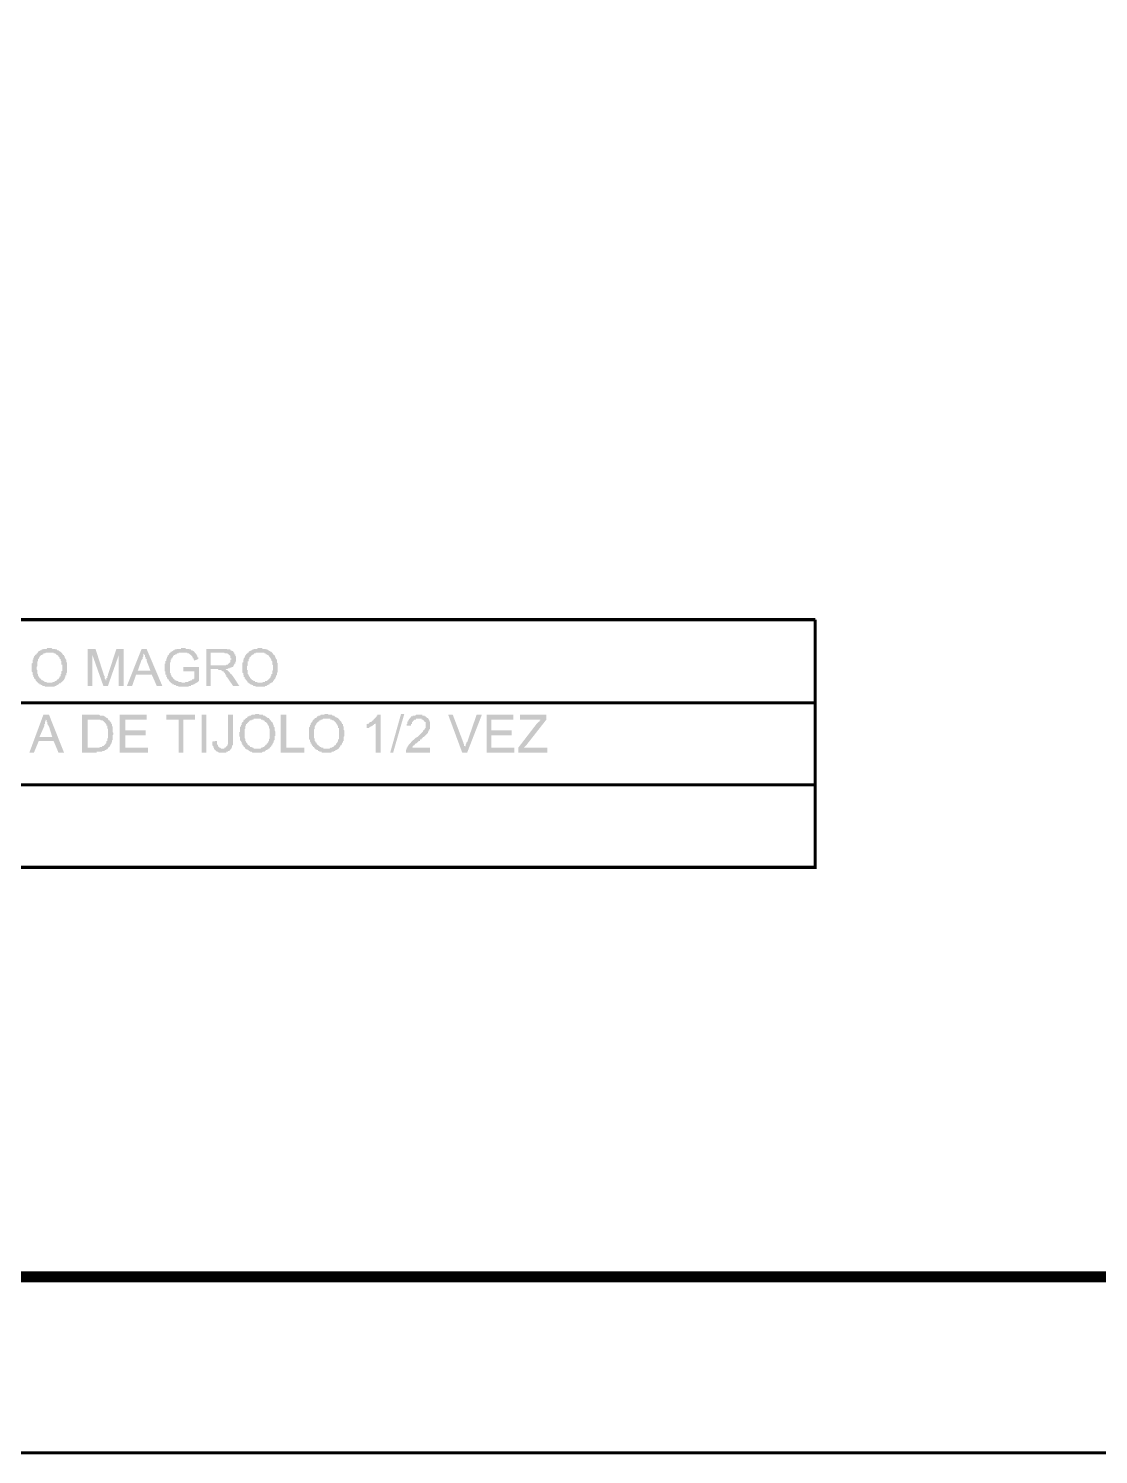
# Model space of a CAD drawing. Header units: millimetres. Extents: x 3240 to 3412, y 1366 to 1426.
# Drawn here: x 3342.59 to 3348.35, y 1366.24 to 1373.92 of the extents above; entities that cross this region are included whole.
import ezdxf

# ---------------------------------------------------------------- set-up
doc = ezdxf.new("R2010")
doc.units = ezdxf.units.MM
doc.layers.add('H', color=7, linetype='Continuous')
doc.layers.add('P', color=7, linetype='Continuous')

msp = doc.modelspace()

# ---------------------------------------------------------------- hatches: boundary and pattern name
at = {"layer": 'H', "linetype": 'Continuous'}
for points in [[(3342.6769, 1370.3805), (3342.6734, 1370.384), (3342.6646, 1370.384), (3342.6593, 1370.3893), (3342.6558, 1370.3893), (3342.6505, 1370.3928), (3342.6469, 1370.3928), (3342.6469, 1370.3981), (3342.6381, 1370.3981), (3342.6381, 1370.4017), (3342.6258, 1370.414), (3342.6258, 1370.4193), (3342.6223, 1370.4193), (3342.6223, 1370.4228), (3342.617, 1370.4228), (3342.617, 1370.4317), (3342.6134, 1370.4317), (3342.6134, 1370.4405), (3342.6099, 1370.444), (3342.6099, 1370.4563), (3342.6046, 1370.4616), (3342.6046, 1370.504), (3342.6099, 1370.5075), (3342.6099, 1370.5251), (3342.6134, 1370.5251), (3342.6134, 1370.5322), (3342.617, 1370.5375), (3342.617, 1370.541), (3342.6223, 1370.5463), (3342.6223, 1370.5498), (3342.6258, 1370.5498), (3342.6258, 1370.5534), (3342.6311, 1370.5534), (3342.6311, 1370.5587), (3342.6346, 1370.5587), (3342.6346, 1370.5622), (3342.6381, 1370.5622), (3342.6381, 1370.5675), (3342.6434, 1370.5675), (3342.6434, 1370.571), (3342.6469, 1370.571), (3342.6505, 1370.5745), (3342.6558, 1370.5745), (3342.6593, 1370.5798), (3342.6681, 1370.5798), (3342.6681, 1370.5833), (3342.6858, 1370.5833), (3342.6893, 1370.5886), (3342.7104, 1370.5886), (3342.7157, 1370.5833), (3342.7316, 1370.5833), (3342.7316, 1370.5798), (3342.7228, 1370.5622), (3342.6805, 1370.5622), (3342.6769, 1370.5587), (3342.6681, 1370.5587), (3342.6681, 1370.5534), (3342.6646, 1370.5534), (3342.6593, 1370.5498), (3342.6558, 1370.5498), (3342.6558, 1370.5463), (3342.6505, 1370.5463), (3342.6505, 1370.541), (3342.6469, 1370.541), (3342.6469, 1370.5375), (3342.6434, 1370.5322), (3342.6434, 1370.5287), (3342.6381, 1370.5287), (3342.6381, 1370.5163), (3342.6346, 1370.5163), (3342.6346, 1370.4899), (3342.6311, 1370.4863), (3342.6311, 1370.474), (3342.6346, 1370.4687), (3342.6346, 1370.4528), (3342.6381, 1370.4475), (3342.6381, 1370.4405), (3342.6434, 1370.4352), (3342.6434, 1370.4317), (3342.6469, 1370.4317), (3342.6469, 1370.4264), (3342.6505, 1370.4228), (3342.6558, 1370.4228), (3342.6558, 1370.4193), (3342.6593, 1370.414), (3342.6646, 1370.414), (3342.6681, 1370.4105), (3342.6734, 1370.4105), (3342.6734, 1370.4052), (3342.6858, 1370.4052), (3342.6858, 1370.4017), (3342.7157, 1370.4017), (3342.7193, 1370.4052), (3342.7281, 1370.4052), (3342.7281, 1370.4105), (3342.7369, 1370.4105), (3342.744, 1370.4193), (3342.7493, 1370.4193), (3342.7493, 1370.4228), (3342.7528, 1370.4228), (3342.7528, 1370.4264), (3342.7563, 1370.4317), (3342.7563, 1370.4352), (3342.7616, 1370.4352), (3342.7616, 1370.4475), (3342.7651, 1370.4475), (3342.7651, 1370.4616), (3342.7704, 1370.4652), (3342.7704, 1370.4987), (3342.7651, 1370.4987), (3342.7651, 1370.5163), (3342.7616, 1370.5198), (3342.7616, 1370.5287), (3342.7563, 1370.5287), (3342.7563, 1370.5375), (3342.7528, 1370.5375), (3342.7528, 1370.541), (3342.7493, 1370.541), (3342.7493, 1370.5463), (3342.744, 1370.5463), (3342.744, 1370.5498), (3342.7404, 1370.5498), (3342.7316, 1370.5587), (3342.7228, 1370.5587), (3342.7228, 1370.5622), (3342.7316, 1370.5798), (3342.7404, 1370.5798), (3342.744, 1370.5745), (3342.7493, 1370.5745), (3342.7528, 1370.571), (3342.7563, 1370.571), (3342.7563, 1370.5675), (3342.7616, 1370.5675), (3342.7704, 1370.5587), (3342.7704, 1370.5534), (3342.7739, 1370.5534), (3342.7739, 1370.5498), (3342.7792, 1370.5498), (3342.7792, 1370.5463), (3342.7828, 1370.541), (3342.7828, 1370.5375), (3342.7863, 1370.5322), (3342.7863, 1370.5287), (3342.7916, 1370.5251), (3342.7916, 1370.511), (3342.7951, 1370.511), (3342.7951, 1370.4563), (3342.7916, 1370.4528), (3342.7916, 1370.4405), (3342.7863, 1370.4405), (3342.7863, 1370.4317), (3342.7828, 1370.4264), (3342.7828, 1370.4228), (3342.7792, 1370.4193), (3342.7792, 1370.414), (3342.7739, 1370.414), (3342.7739, 1370.4105), (3342.7704, 1370.4105), (3342.7704, 1370.4052), (3342.7651, 1370.4052), (3342.7651, 1370.4017), (3342.7616, 1370.4017), (3342.7616, 1370.3981), (3342.7528, 1370.3981), (3342.7528, 1370.3928), (3342.7493, 1370.3928), (3342.744, 1370.3893), (3342.7404, 1370.3893), (3342.7369, 1370.384), (3342.7281, 1370.384), (3342.7281, 1370.3805), (3342.6769, 1370.3805)], [(3342.9062, 1370.384), (3342.9062, 1370.5833), (3342.9486, 1370.5833), (3342.9944, 1370.4405), (3342.998, 1370.4352), (3342.998, 1370.4228), (3343.0033, 1370.4193), (3343.0033, 1370.414), (3343.0068, 1370.414), (3343.0068, 1370.4264), (3343.0121, 1370.4264), (3343.0121, 1370.4352), (3343.0156, 1370.4405), (3343.0156, 1370.444), (3343.0615, 1370.5833), (3343.1003, 1370.5833), (3343.1003, 1370.384), (3343.0738, 1370.384), (3343.0738, 1370.5498), (3343.0156, 1370.384), (3342.9909, 1370.384), (3342.9309, 1370.5534), (3342.9309, 1370.384), (3342.9062, 1370.384)], [(3343.1179, 1370.384), (3343.1973, 1370.5833), (3343.2237, 1370.5833), (3343.3084, 1370.384), (3343.2784, 1370.384), (3343.252, 1370.444), (3343.2449, 1370.4652), (3343.2237, 1370.5198), (3343.2237, 1370.5287), (3343.2184, 1370.5287), (3343.2184, 1370.5375), (3343.2149, 1370.541), (3343.2149, 1370.5498), (3343.2096, 1370.5534), (3343.2096, 1370.5587), (3343.2061, 1370.5534), (3343.2061, 1370.541), (3343.2026, 1370.5375), (3343.2026, 1370.5287), (3343.1973, 1370.5251), (3343.1761, 1370.4652), (3343.2449, 1370.4652), (3343.252, 1370.444), (3343.1673, 1370.444), (3343.1461, 1370.384), (3343.1179, 1370.384)], [(3343.3966, 1370.3805), (3343.3913, 1370.384), (3343.3843, 1370.384), (3343.379, 1370.3893), (3343.3719, 1370.3893), (3343.3719, 1370.3928), (3343.3631, 1370.3928), (3343.3631, 1370.3981), (3343.3578, 1370.3981), (3343.3454, 1370.4105), (3343.3454, 1370.414), (3343.3419, 1370.414), (3343.3419, 1370.4193), (3343.3366, 1370.4193), (3343.3366, 1370.4228), (3343.3331, 1370.4264), (3343.3331, 1370.4317), (3343.3296, 1370.4317), (3343.3296, 1370.444), (3343.3243, 1370.444), (3343.3243, 1370.4616), (3343.3208, 1370.4616), (3343.3208, 1370.504), (3343.3243, 1370.504), (3343.3243, 1370.5163), (3343.3296, 1370.5198), (3343.3296, 1370.5287), (3343.3331, 1370.5322), (3343.3331, 1370.5375), (3343.3366, 1370.541), (3343.3366, 1370.5463), (3343.3454, 1370.5534), (3343.3454, 1370.5587), (3343.3507, 1370.5587), (3343.3507, 1370.5622), (3343.3543, 1370.5622), (3343.3543, 1370.5675), (3343.3578, 1370.5675), (3343.3631, 1370.571), (3343.3666, 1370.571), (3343.3666, 1370.5745), (3343.3719, 1370.5745), (3343.3754, 1370.5798), (3343.3843, 1370.5798), (3343.3878, 1370.5833), (3343.4089, 1370.5833), (3343.4089, 1370.5886), (3343.4301, 1370.5886), (3343.4354, 1370.5833), (3343.4513, 1370.5833), (3343.4566, 1370.5798), (3343.4636, 1370.5798), (3343.4636, 1370.5745), (3343.4724, 1370.5745), (3343.4724, 1370.571), (3343.4777, 1370.571), (3343.4848, 1370.5622), (3343.4848, 1370.5587), (3343.4901, 1370.5587), (3343.4901, 1370.5534), (3343.4936, 1370.5534), (3343.4936, 1370.5498), (3343.4971, 1370.5463), (3343.4971, 1370.5375), (3343.5024, 1370.5375), (3343.5024, 1370.5287), (3343.4813, 1370.5198), (3343.4777, 1370.5251), (3343.4777, 1370.5322), (3343.4724, 1370.5322), (3343.4724, 1370.541), (3343.4689, 1370.541), (3343.4689, 1370.5463), (3343.4636, 1370.5463), (3343.4636, 1370.5498), (3343.4601, 1370.5498), (3343.4601, 1370.5534), (3343.4566, 1370.5534), (3343.4513, 1370.5587), (3343.4425, 1370.5587), (3343.4425, 1370.5622), (3343.3966, 1370.5622), (3343.3966, 1370.5587), (3343.3878, 1370.5587), (3343.3843, 1370.5534), (3343.379, 1370.5534), (3343.3754, 1370.5498), (3343.3719, 1370.5498), (3343.3719, 1370.5463), (3343.3666, 1370.5463), (3343.3666, 1370.541), (3343.3631, 1370.5375), (3343.3631, 1370.5322), (3343.3578, 1370.5322), (3343.3578, 1370.5251), (3343.3543, 1370.5251), (3343.3543, 1370.511), (3343.3507, 1370.511), (3343.3507, 1370.4528), (3343.3543, 1370.4528), (3343.3543, 1370.444), (3343.3578, 1370.4405), (3343.3578, 1370.4352), (3343.3666, 1370.4264), (3343.3666, 1370.4228), (3343.3719, 1370.4228), (3343.3719, 1370.4193), (3343.3754, 1370.4193), (3343.3754, 1370.414), (3343.3843, 1370.414), (3343.3843, 1370.4105), (3343.3913, 1370.4105), (3343.3966, 1370.4052), (3343.4089, 1370.4052), (3343.4142, 1370.4017), (3343.4301, 1370.4017), (3343.4354, 1370.4052), (3343.4478, 1370.4052), (3343.4513, 1370.4105), (3343.4601, 1370.4105), (3343.4601, 1370.414), (3343.4689, 1370.414), (3343.4689, 1370.4193), (3343.4777, 1370.4193), (3343.4777, 1370.4228), (3343.4813, 1370.4228), (3343.4813, 1370.4616), (3343.4213, 1370.4616), (3343.4213, 1370.4863), (3343.506, 1370.4863), (3343.506, 1370.4105), (3343.5024, 1370.4105), (3343.5024, 1370.4052), (3343.4971, 1370.4052), (3343.4971, 1370.4017), (3343.4936, 1370.4017), (3343.4901, 1370.3981), (3343.4848, 1370.3981), (3343.4813, 1370.3928), (3343.4777, 1370.3928), (3343.4724, 1370.3893), (3343.4636, 1370.3893), (3343.4636, 1370.384), (3343.4513, 1370.384), (3343.4513, 1370.3805), (3343.3966, 1370.3805)], [(3343.5448, 1370.384), (3343.5448, 1370.5833), (3343.6541, 1370.5833), (3343.6594, 1370.5798), (3343.6753, 1370.5798), (3343.6753, 1370.5745), (3343.6806, 1370.5745), (3343.6841, 1370.571), (3343.6894, 1370.571), (3343.6894, 1370.5675), (3343.6929, 1370.5675), (3343.6929, 1370.5622), (3343.6965, 1370.5622), (3343.6965, 1370.5534), (3343.7018, 1370.5534), (3343.7018, 1370.5463), (3343.7053, 1370.541), (3343.7053, 1370.5163), (3343.7018, 1370.511), (3343.7018, 1370.504), (3343.6965, 1370.504), (3343.6965, 1370.4987), (3343.6929, 1370.4952), (3343.6929, 1370.4899), (3343.6894, 1370.4899), (3343.6894, 1370.4863), (3343.6841, 1370.4863), (3343.6806, 1370.4828), (3343.6718, 1370.4828), (3343.6629, 1370.4987), (3343.6629, 1370.504), (3343.6682, 1370.504), (3343.6682, 1370.5075), (3343.6718, 1370.5075), (3343.6718, 1370.511), (3343.6753, 1370.511), (3343.6753, 1370.5251), (3343.6806, 1370.5251), (3343.6806, 1370.5322), (3343.6753, 1370.5322), (3343.6753, 1370.5463), (3343.6718, 1370.5463), (3343.6718, 1370.5498), (3343.6682, 1370.5498), (3343.6682, 1370.5534), (3343.6629, 1370.5534), (3343.6594, 1370.5587), (3343.6471, 1370.5587), (3343.6418, 1370.5622), (3343.5695, 1370.5622), (3343.5695, 1370.4952), (3343.6506, 1370.4952), (3343.6541, 1370.4987), (3343.6629, 1370.4987), (3343.6718, 1370.4828), (3343.6718, 1370.4775), (3343.6629, 1370.4775), (3343.6594, 1370.474), (3343.6506, 1370.474), (3343.6541, 1370.4687), (3343.6594, 1370.4687), (3343.6753, 1370.4528), (3343.6753, 1370.4475), (3343.6806, 1370.4475), (3343.6806, 1370.444), (3343.6841, 1370.444), (3343.6841, 1370.4405), (3343.6894, 1370.4352), (3343.7229, 1370.384), (3343.6894, 1370.384), (3343.6629, 1370.4228), (3343.6594, 1370.4264), (3343.6594, 1370.4317), (3343.6541, 1370.4317), (3343.6541, 1370.4405), (3343.6506, 1370.4405), (3343.6506, 1370.444), (3343.6471, 1370.4475), (3343.6471, 1370.4528), (3343.6418, 1370.4528), (3343.6418, 1370.4563), (3343.6383, 1370.4563), (3343.6383, 1370.4616), (3343.633, 1370.4616), (3343.6294, 1370.4652), (3343.6259, 1370.4652), (3343.6259, 1370.4687), (3343.6118, 1370.4687), (3343.6083, 1370.474), (3343.5695, 1370.474), (3343.5695, 1370.384), (3343.5448, 1370.384)], [(3343.8111, 1370.3805), (3343.8076, 1370.384), (3343.7988, 1370.384), (3343.7952, 1370.3893), (3343.7899, 1370.3893), (3343.7864, 1370.3928), (3343.7811, 1370.3928), (3343.7776, 1370.3981), (3343.7741, 1370.3981), (3343.7741, 1370.4017), (3343.7688, 1370.4017), (3343.7688, 1370.4052), (3343.7564, 1370.4193), (3343.7564, 1370.4228), (3343.7529, 1370.4228), (3343.7529, 1370.4317), (3343.7476, 1370.4317), (3343.7476, 1370.4405), (3343.7441, 1370.444), (3343.7441, 1370.4528), (3343.7388, 1370.4563), (3343.7388, 1370.5075), (3343.7441, 1370.511), (3343.7441, 1370.5251), (3343.7476, 1370.5251), (3343.7476, 1370.5322), (3343.7529, 1370.5375), (3343.7529, 1370.541), (3343.7564, 1370.5463), (3343.7564, 1370.5498), (3343.76, 1370.5498), (3343.76, 1370.5534), (3343.7653, 1370.5587), (3343.7688, 1370.5587), (3343.7688, 1370.5622), (3343.7741, 1370.5622), (3343.7741, 1370.5675), (3343.7776, 1370.5675), (3343.7776, 1370.571), (3343.7811, 1370.571), (3343.7864, 1370.5745), (3343.7899, 1370.5745), (3343.7952, 1370.5798), (3343.8023, 1370.5798), (3343.8111, 1370.5622), (3343.8111, 1370.5587), (3343.8023, 1370.5587), (3343.8023, 1370.5534), (3343.7952, 1370.5534), (3343.7952, 1370.5498), (3343.7899, 1370.5498), (3343.7899, 1370.5463), (3343.7864, 1370.5463), (3343.7864, 1370.541), (3343.7811, 1370.541), (3343.7811, 1370.5375), (3343.7776, 1370.5375), (3343.7776, 1370.5287), (3343.7741, 1370.5287), (3343.7741, 1370.5163), (3343.7688, 1370.5163), (3343.7688, 1370.4952), (3343.7653, 1370.4899), (3343.7653, 1370.4687), (3343.7688, 1370.4687), (3343.7688, 1370.4475), (3343.7741, 1370.444), (3343.7741, 1370.4405), (3343.7776, 1370.4352), (3343.7776, 1370.4317), (3343.7811, 1370.4317), (3343.7811, 1370.4264), (3343.7952, 1370.414), (3343.7988, 1370.414), (3343.7988, 1370.4105), (3343.8076, 1370.4105), (3343.8076, 1370.4052), (3343.8199, 1370.4052), (3343.8199, 1370.4017), (3343.8499, 1370.4017), (3343.8499, 1370.4052), (3343.8623, 1370.4052), (3343.8623, 1370.4105), (3343.8711, 1370.4105), (3343.8799, 1370.4193), (3343.8834, 1370.4193), (3343.8834, 1370.4228), (3343.887, 1370.4228), (3343.887, 1370.4264), (3343.8923, 1370.4317), (3343.8923, 1370.4352), (3343.8958, 1370.4405), (3343.8958, 1370.4475), (3343.9011, 1370.4475), (3343.9011, 1370.4652), (3343.9046, 1370.4687), (3343.9046, 1370.4952), (3343.9011, 1370.4987), (3343.9011, 1370.5163), (3343.8958, 1370.5198), (3343.8958, 1370.5251), (3343.8923, 1370.5287), (3343.8923, 1370.5322), (3343.887, 1370.5375), (3343.887, 1370.541), (3343.8834, 1370.541), (3343.8834, 1370.5463), (3343.8799, 1370.5463), (3343.8799, 1370.5498), (3343.8746, 1370.5498), (3343.8711, 1370.5534), (3343.8658, 1370.5534), (3343.8658, 1370.5587), (3343.8587, 1370.5587), (3343.8587, 1370.5622), (3343.8111, 1370.5622), (3343.8023, 1370.5798), (3343.8023, 1370.5833), (3343.8199, 1370.5833), (3343.8235, 1370.5886), (3343.8446, 1370.5886), (3343.8499, 1370.5833), (3343.8658, 1370.5833), (3343.8658, 1370.5798), (3343.8746, 1370.5798), (3343.8799, 1370.5745), (3343.8834, 1370.5745), (3343.8923, 1370.5675), (3343.8958, 1370.5675), (3343.9011, 1370.5622), (3343.9011, 1370.5587), (3343.9046, 1370.5587), (3343.9046, 1370.5534), (3343.9081, 1370.5534), (3343.9081, 1370.5498), (3343.9134, 1370.5498), (3343.9134, 1370.5463), (3343.9169, 1370.541), (3343.9169, 1370.5375), (3343.9205, 1370.5322), (3343.9205, 1370.5287), (3343.9258, 1370.5251), (3343.9258, 1370.511), (3343.9293, 1370.5075), (3343.9293, 1370.4563), (3343.9258, 1370.4528), (3343.9258, 1370.4405), (3343.9205, 1370.4405), (3343.9205, 1370.4317), (3343.9169, 1370.4264), (3343.9169, 1370.4228), (3343.9081, 1370.414), (3343.9081, 1370.4105), (3343.9046, 1370.4105), (3343.9046, 1370.4052), (3343.9011, 1370.4052), (3343.9011, 1370.4017), (3343.8958, 1370.4017), (3343.8923, 1370.3981), (3343.887, 1370.3981), (3343.887, 1370.3928), (3343.8834, 1370.3928), (3343.8799, 1370.3893), (3343.8746, 1370.3893), (3343.8711, 1370.384), (3343.8623, 1370.384), (3343.8623, 1370.3805), (3343.8111, 1370.3805)], [(3342.5923, 1370.0242), (3342.6681, 1370.2288), (3342.6981, 1370.2288), (3342.7792, 1370.0242), (3342.7493, 1370.0242), (3342.7228, 1370.0877), (3342.6434, 1370.0877), (3342.6469, 1370.1089), (3342.7157, 1370.1089), (3342.6981, 1370.1653), (3342.6946, 1370.1688), (3342.6946, 1370.1724), (3342.6893, 1370.1777), (3342.6893, 1370.19), (3342.6858, 1370.19), (3342.6858, 1370.1988), (3342.6805, 1370.2023), (3342.6805, 1370.1935), (3342.6769, 1370.1935), (3342.6769, 1370.1777), (3342.6734, 1370.1777), (3342.6734, 1370.1688), (3342.6469, 1370.1089), (3342.6434, 1370.0877), (3342.617, 1370.0242), (3342.5923, 1370.0242)], [(3342.8763, 1370.0242), (3342.8763, 1370.2288), (3342.968, 1370.2288), (3342.9733, 1370.2235), (3342.9733, 1370.2023), (3342.9062, 1370.2023), (3342.9062, 1370.0507), (3342.968, 1370.0507), (3342.9733, 1370.0542), (3342.9821, 1370.0542), (3342.9856, 1370.0595), (3342.9909, 1370.0595), (3343.0033, 1370.0718), (3343.0033, 1370.0753), (3343.0068, 1370.0753), (3343.0068, 1370.0842), (3343.0121, 1370.0877), (3343.0121, 1370.1018), (3343.0156, 1370.1018), (3343.0156, 1370.1512), (3343.0121, 1370.1565), (3343.0121, 1370.1688), (3343.0068, 1370.1688), (3343.0068, 1370.1777), (3342.998, 1370.1865), (3342.998, 1370.19), (3342.9944, 1370.19), (3342.9944, 1370.1935), (3342.9909, 1370.1935), (3342.9856, 1370.1988), (3342.9768, 1370.1988), (3342.9733, 1370.2023), (3342.9733, 1370.2235), (3342.9909, 1370.2235), (3342.9944, 1370.22), (3342.998, 1370.22), (3343.0033, 1370.2147), (3343.0068, 1370.2147), (3343.0068, 1370.2112), (3343.0121, 1370.2112), (3343.0156, 1370.2076), (3343.0156, 1370.2023), (3343.0191, 1370.2023), (3343.0191, 1370.1988), (3343.0244, 1370.1988), (3343.0244, 1370.1935), (3343.0279, 1370.1935), (3343.0279, 1370.19), (3343.0332, 1370.1865), (3343.0332, 1370.1777), (3343.0368, 1370.1777), (3343.0368, 1370.1653), (3343.0403, 1370.1653), (3343.0403, 1370.1353), (3343.0456, 1370.13), (3343.0456, 1370.123), (3343.0403, 1370.1177), (3343.0403, 1370.093), (3343.0368, 1370.0877), (3343.0368, 1370.0806), (3343.0332, 1370.0753), (3343.0332, 1370.0718), (3343.0279, 1370.0665), (3343.0279, 1370.063), (3343.0244, 1370.0595), (3343.0244, 1370.0542), (3343.0191, 1370.0542), (3343.0191, 1370.0507), (3343.0156, 1370.0507), (3343.0156, 1370.0454), (3343.0121, 1370.0454), (3343.0121, 1370.0418), (3343.0068, 1370.0418), (3343.0033, 1370.0383), (3342.998, 1370.0383), (3342.998, 1370.033), (3342.9856, 1370.033), (3342.9821, 1370.0295), (3342.9556, 1370.0295), (3342.9556, 1370.0242), (3342.8763, 1370.0242)], [(3343.0791, 1370.0242), (3343.0791, 1370.2288), (3343.2237, 1370.2288), (3343.2237, 1370.2023), (3343.1091, 1370.2023), (3343.1091, 1370.1441), (3343.2184, 1370.1441), (3343.2184, 1370.1177), (3343.1091, 1370.1177), (3343.1091, 1370.0507), (3343.2308, 1370.0507), (3343.2308, 1370.0242), (3343.0791, 1370.0242)], [(3343.3966, 1370.0242), (3343.3966, 1370.2023), (3343.3296, 1370.2023), (3343.3296, 1370.2288), (3343.4848, 1370.2288), (3343.4848, 1370.2023), (3343.4213, 1370.2023), (3343.4213, 1370.0242), (3343.3966, 1370.0242)], [(3343.5201, 1370.0242), (3343.5201, 1370.2288), (3343.5448, 1370.2288), (3343.5448, 1370.0242), (3343.5201, 1370.0242)], [(3343.6118, 1370.0242), (3343.6083, 1370.0295), (3343.603, 1370.0295), (3343.5994, 1370.033), (3343.5959, 1370.033), (3343.5959, 1370.0383), (3343.5906, 1370.0383), (3343.5906, 1370.0418), (3343.5871, 1370.0454), (3343.5871, 1370.0507), (3343.5836, 1370.0507), (3343.5836, 1370.0595), (3343.5783, 1370.063), (3343.5783, 1370.0842), (3343.603, 1370.0877), (3343.603, 1370.0665), (3343.6083, 1370.0665), (3343.6083, 1370.0595), (3343.6171, 1370.0507), (3343.6206, 1370.0507), (3343.6259, 1370.0454), (3343.6418, 1370.0454), (3343.6418, 1370.0507), (3343.6506, 1370.0507), (3343.6506, 1370.0542), (3343.6541, 1370.0542), (3343.6541, 1370.0595), (3343.6594, 1370.0595), (3343.6594, 1370.0665), (3343.6629, 1370.0718), (3343.6629, 1370.2288), (3343.6894, 1370.2288), (3343.6894, 1370.063), (3343.6841, 1370.063), (3343.6841, 1370.0507), (3343.6806, 1370.0507), (3343.6806, 1370.0454), (3343.6718, 1370.0383), (3343.6718, 1370.033), (3343.6629, 1370.033), (3343.6629, 1370.0295), (3343.6541, 1370.0295), (3343.6541, 1370.0242), (3343.6118, 1370.0242)], [(3343.7952, 1370.0242), (3343.7899, 1370.0295), (3343.7811, 1370.0295), (3343.7776, 1370.033), (3343.7741, 1370.033), (3343.7741, 1370.0383), (3343.7811, 1370.0542), (3343.7899, 1370.0542), (3343.7952, 1370.0507), (3343.7988, 1370.0507), (3343.8023, 1370.0454), (3343.8376, 1370.0454), (3343.8411, 1370.0507), (3343.8499, 1370.0507), (3343.8499, 1370.0542), (3343.8587, 1370.0542), (3343.8587, 1370.0595), (3343.8623, 1370.0595), (3343.8623, 1370.063), (3343.8658, 1370.063), (3343.8658, 1370.0665), (3343.8711, 1370.0665), (3343.8711, 1370.0718), (3343.8746, 1370.0718), (3343.8746, 1370.0753), (3343.8799, 1370.0806), (3343.8799, 1370.0842), (3343.8834, 1370.0877), (3343.8834, 1370.0965), (3343.887, 1370.1018), (3343.887, 1370.1512), (3343.8834, 1370.1565), (3343.8834, 1370.1653), (3343.8799, 1370.1688), (3343.8799, 1370.1724), (3343.8746, 1370.1777), (3343.8746, 1370.1812), (3343.8658, 1370.19), (3343.8623, 1370.19), (3343.8623, 1370.1935), (3343.8587, 1370.1935), (3343.8587, 1370.1988), (3343.8499, 1370.1988), (3343.8499, 1370.2023), (3343.8411, 1370.2023), (3343.8376, 1370.2076), (3343.8023, 1370.2076), (3343.7988, 1370.2023), (3343.7899, 1370.2023), (3343.7899, 1370.1988), (3343.7811, 1370.1988), (3343.7653, 1370.1812), (3343.7653, 1370.1777), (3343.76, 1370.1777), (3343.76, 1370.1688), (3343.7564, 1370.1688), (3343.7564, 1370.1565), (3343.7529, 1370.1512), (3343.7529, 1370.1018), (3343.7564, 1370.0965), (3343.7564, 1370.0877), (3343.76, 1370.0842), (3343.76, 1370.0806), (3343.7653, 1370.0753), (3343.7653, 1370.0718), (3343.7688, 1370.0718), (3343.7688, 1370.0665), (3343.7741, 1370.063), (3343.7776, 1370.063), (3343.7776, 1370.0595), (3343.7811, 1370.0595), (3343.7811, 1370.0542), (3343.7741, 1370.0383), (3343.7688, 1370.0383), (3343.7653, 1370.0418), (3343.76, 1370.0418), (3343.7529, 1370.0507), (3343.7529, 1370.0542), (3343.7476, 1370.0542), (3343.7476, 1370.0595), (3343.7441, 1370.0595), (3343.7441, 1370.063), (3343.7388, 1370.0665), (3343.7388, 1370.0718), (3343.7353, 1370.0718), (3343.7353, 1370.0806), (3343.7317, 1370.0842), (3343.7317, 1370.0877), (3343.7264, 1370.093), (3343.7264, 1370.1089), (3343.7229, 1370.1142), (3343.7229, 1370.1353), (3343.7264, 1370.1353), (3343.7264, 1370.16), (3343.7317, 1370.1653), (3343.7317, 1370.1724), (3343.7353, 1370.1724), (3343.7353, 1370.1812), (3343.7388, 1370.1865), (3343.7388, 1370.19), (3343.7441, 1370.19), (3343.7441, 1370.1935), (3343.7476, 1370.1988), (3343.7476, 1370.2023), (3343.7529, 1370.2023), (3343.76, 1370.2112), (3343.7653, 1370.2112), (3343.7653, 1370.2147), (3343.7688, 1370.2147), (3343.7688, 1370.22), (3343.7776, 1370.22), (3343.7776, 1370.2235), (3343.7864, 1370.2235), (3343.7899, 1370.2288), (3343.8076, 1370.2288), (3343.8111, 1370.2323), (3343.8288, 1370.2323), (3343.8323, 1370.2288), (3343.8499, 1370.2288), (3343.8534, 1370.2235), (3343.8623, 1370.2235), (3343.8623, 1370.22), (3343.8658, 1370.22), (3343.8711, 1370.2147), (3343.8746, 1370.2147), (3343.8746, 1370.2112), (3343.8834, 1370.2112), (3343.8834, 1370.2076), (3343.8958, 1370.1935), (3343.8958, 1370.19), (3343.9011, 1370.19), (3343.9011, 1370.1865), (3343.9046, 1370.1812), (3343.9046, 1370.1777), (3343.9081, 1370.1724), (3343.9081, 1370.1653), (3343.9134, 1370.16), (3343.9134, 1370.1441), (3343.9169, 1370.1388), (3343.9169, 1370.1142), (3343.9134, 1370.1142), (3343.9134, 1370.093), (3343.9081, 1370.0877), (3343.9081, 1370.0806), (3343.9046, 1370.0753), (3343.9046, 1370.0718), (3343.9011, 1370.0718), (3343.9011, 1370.063), (3343.8958, 1370.063), (3343.8958, 1370.0595), (3343.8834, 1370.0454), (3343.8799, 1370.0454), (3343.8799, 1370.0418), (3343.8746, 1370.0418), (3343.8746, 1370.0383), (3343.8658, 1370.0383), (3343.8658, 1370.033), (3343.8623, 1370.033), (3343.8587, 1370.0295), (3343.8499, 1370.0295), (3343.8446, 1370.0242), (3343.7952, 1370.0242)], [(3343.9469, 1370.0242), (3343.9469, 1370.2288), (3343.9769, 1370.2288), (3343.9769, 1370.0507), (3344.0739, 1370.0507), (3344.0739, 1370.0242), (3343.9469, 1370.0242)], [(3344.1674, 1370.0242), (3344.1674, 1370.0295), (3344.1762, 1370.0454), (3344.2098, 1370.0454), (3344.2133, 1370.0507), (3344.2221, 1370.0507), (3344.2256, 1370.0542), (3344.2309, 1370.0542), (3344.2309, 1370.0595), (3344.2344, 1370.0595), (3344.2344, 1370.063), (3344.238, 1370.063), (3344.2433, 1370.0665), (3344.2433, 1370.0718), (3344.2468, 1370.0718), (3344.2468, 1370.0753), (3344.2521, 1370.0806), (3344.2521, 1370.0842), (3344.2556, 1370.0842), (3344.2556, 1370.0965), (3344.2609, 1370.0965), (3344.2609, 1370.1565), (3344.2556, 1370.1565), (3344.2556, 1370.1688), (3344.2521, 1370.1688), (3344.2521, 1370.1724), (3344.2468, 1370.1777), (3344.2468, 1370.1812), (3344.2309, 1370.1988), (3344.2256, 1370.1988), (3344.2221, 1370.2023), (3344.2133, 1370.2023), (3344.2133, 1370.2076), (3344.1762, 1370.2076), (3344.1709, 1370.2023), (3344.1621, 1370.2023), (3344.1621, 1370.1988), (3344.1551, 1370.1988), (3344.1551, 1370.1935), (3344.1498, 1370.1935), (3344.1498, 1370.19), (3344.1463, 1370.19), (3344.1374, 1370.1812), (3344.1374, 1370.1777), (3344.1321, 1370.1724), (3344.1321, 1370.1688), (3344.1286, 1370.1653), (3344.1286, 1370.1512), (3344.1251, 1370.1477), (3344.1251, 1370.1018), (3344.1286, 1370.1018), (3344.1286, 1370.0877), (3344.1321, 1370.0877), (3344.1321, 1370.0806), (3344.1374, 1370.0806), (3344.1374, 1370.0753), (3344.141, 1370.0718), (3344.141, 1370.0665), (3344.1463, 1370.0665), (3344.1463, 1370.063), (3344.1498, 1370.063), (3344.1586, 1370.0542), (3344.1621, 1370.0542), (3344.1674, 1370.0507), (3344.1762, 1370.0507), (3344.1762, 1370.0454), (3344.1674, 1370.0295), (3344.1551, 1370.0295), (3344.1551, 1370.033), (3344.1463, 1370.033), (3344.1463, 1370.0383), (3344.141, 1370.0383), (3344.1374, 1370.0418), (3344.1321, 1370.0418), (3344.1321, 1370.0454), (3344.1286, 1370.0454), (3344.1286, 1370.0507), (3344.1251, 1370.0507), (3344.1251, 1370.0542), (3344.1198, 1370.0542), (3344.1198, 1370.0595), (3344.1163, 1370.0595), (3344.1163, 1370.063), (3344.1127, 1370.0665), (3344.1127, 1370.0718), (3344.1074, 1370.0718), (3344.1074, 1370.0806), (3344.1039, 1370.0842), (3344.1039, 1370.093), (3344.0986, 1370.0965), (3344.0986, 1370.16), (3344.1039, 1370.1653), (3344.1039, 1370.1724), (3344.1074, 1370.1724), (3344.1074, 1370.1812), (3344.1127, 1370.1865), (3344.1127, 1370.19), (3344.1163, 1370.19), (3344.1163, 1370.1935), (3344.1198, 1370.1988), (3344.1198, 1370.2023), (3344.1251, 1370.2023), (3344.1321, 1370.2112), (3344.1374, 1370.2112), (3344.1374, 1370.2147), (3344.141, 1370.2147), (3344.141, 1370.22), (3344.1498, 1370.22), (3344.1498, 1370.2235), (3344.1586, 1370.2235), (3344.1621, 1370.2288), (3344.1798, 1370.2288), (3344.1833, 1370.2323), (3344.2009, 1370.2323), (3344.2045, 1370.2288), (3344.2221, 1370.2288), (3344.2256, 1370.2235), (3344.2344, 1370.2235), (3344.2344, 1370.22), (3344.238, 1370.22), (3344.2433, 1370.2147), (3344.2468, 1370.2147), (3344.2521, 1370.2112), (3344.2556, 1370.2112), (3344.2556, 1370.2076), (3344.2609, 1370.2076), (3344.2609, 1370.2023), (3344.2644, 1370.2023), (3344.2644, 1370.1988), (3344.2733, 1370.19), (3344.2733, 1370.1865), (3344.2768, 1370.1865), (3344.2768, 1370.1777), (3344.2821, 1370.1777), (3344.2821, 1370.1653), (3344.2856, 1370.1653), (3344.2856, 1370.1477), (3344.2891, 1370.1441), (3344.2891, 1370.1142), (3344.2856, 1370.1089), (3344.2856, 1370.0877), (3344.2821, 1370.0877), (3344.2821, 1370.0806), (3344.2768, 1370.0753), (3344.2768, 1370.0718), (3344.2733, 1370.0665), (3344.2733, 1370.063), (3344.268, 1370.063), (3344.268, 1370.0595), (3344.2609, 1370.0507), (3344.2609, 1370.0454), (3344.2556, 1370.0454), (3344.2468, 1370.0383), (3344.2433, 1370.0383), (3344.238, 1370.033), (3344.2344, 1370.033), (3344.2309, 1370.0295), (3344.2221, 1370.0295), (3344.2186, 1370.0242), (3344.1674, 1370.0242)], [(3344.4585, 1370.0242), (3344.4585, 1370.1812), (3344.4549, 1370.1812), (3344.4549, 1370.1777), (3344.4496, 1370.1777), (3344.4461, 1370.1724), (3344.4426, 1370.1724), (3344.4426, 1370.1688), (3344.4373, 1370.1688), (3344.4338, 1370.1653), (3344.4302, 1370.1653), (3344.4249, 1370.16), (3344.4214, 1370.16), (3344.4214, 1370.1565), (3344.4091, 1370.1565), (3344.4091, 1370.1777), (3344.4126, 1370.1777), (3344.4161, 1370.1812), (3344.4214, 1370.1812), (3344.4214, 1370.1865), (3344.4249, 1370.1865), (3344.4302, 1370.19), (3344.4338, 1370.19), (3344.4426, 1370.1988), (3344.4461, 1370.1988), (3344.4461, 1370.2023), (3344.4638, 1370.22), (3344.4638, 1370.2235), (3344.4673, 1370.2235), (3344.4673, 1370.2288), (3344.4849, 1370.2288), (3344.4849, 1370.0242), (3344.4585, 1370.0242)], [(3344.5361, 1370.0242), (3344.5943, 1370.2323), (3344.6119, 1370.2323), (3344.5519, 1370.0242), (3344.5361, 1370.0242)], [(3344.6207, 1370.0242), (3344.6207, 1370.0383), (3344.6243, 1370.0418), (3344.6243, 1370.0507), (3344.6278, 1370.0507), (3344.6278, 1370.0542), (3344.6331, 1370.0595), (3344.6331, 1370.063), (3344.6419, 1370.0718), (3344.6419, 1370.0753), (3344.6454, 1370.0753), (3344.649, 1370.0806), (3344.649, 1370.0842), (3344.6543, 1370.0842), (3344.6543, 1370.0877), (3344.6578, 1370.0877), (3344.6578, 1370.093), (3344.6613, 1370.093), (3344.6754, 1370.1053), (3344.6789, 1370.1053), (3344.6789, 1370.1089), (3344.6842, 1370.1089), (3344.7125, 1370.1388), (3344.7125, 1370.1441), (3344.7178, 1370.1441), (3344.7178, 1370.1477), (3344.7213, 1370.1477), (3344.7213, 1370.1512), (3344.7266, 1370.1565), (3344.7266, 1370.19), (3344.7213, 1370.19), (3344.7213, 1370.1935), (3344.7178, 1370.1935), (3344.7178, 1370.1988), (3344.7125, 1370.1988), (3344.7125, 1370.2023), (3344.7054, 1370.2023), (3344.7054, 1370.2076), (3344.6754, 1370.2076), (3344.6754, 1370.2023), (3344.6666, 1370.2023), (3344.6578, 1370.1935), (3344.6578, 1370.19), (3344.6543, 1370.19), (3344.6543, 1370.1777), (3344.649, 1370.1777), (3344.649, 1370.1688), (3344.6243, 1370.1688), (3344.6243, 1370.1777), (3344.6278, 1370.1777), (3344.6278, 1370.19), (3344.6331, 1370.1935), (3344.6331, 1370.1988), (3344.6366, 1370.2023), (3344.6366, 1370.2076), (3344.6419, 1370.2076), (3344.6419, 1370.2112), (3344.6454, 1370.2112), (3344.6454, 1370.2147), (3344.649, 1370.2147), (3344.649, 1370.22), (3344.6578, 1370.22), (3344.6578, 1370.2235), (3344.6701, 1370.2235), (3344.6754, 1370.2288), (3344.7089, 1370.2288), (3344.7089, 1370.2235), (3344.7213, 1370.2235), (3344.7213, 1370.22), (3344.7266, 1370.22), (3344.7301, 1370.2147), (3344.7336, 1370.2147), (3344.7336, 1370.2112), (3344.7389, 1370.2112), (3344.7389, 1370.2076), (3344.7424, 1370.2076), (3344.7424, 1370.2023), (3344.7477, 1370.1988), (3344.7477, 1370.1935), (3344.7513, 1370.19), (3344.7513, 1370.1512), (3344.7477, 1370.1512), (3344.7477, 1370.1441), (3344.7424, 1370.1441), (3344.7424, 1370.1388), (3344.7389, 1370.1353), (3344.7389, 1370.13), (3344.7178, 1370.1089), (3344.7125, 1370.1089), (3344.7125, 1370.1053), (3344.7089, 1370.1053), (3344.7089, 1370.1018), (3344.7054, 1370.1018), (3344.7054, 1370.0965), (3344.7001, 1370.0965), (3344.6966, 1370.093), (3344.6966, 1370.0877), (3344.6913, 1370.0877), (3344.6789, 1370.0753), (3344.6754, 1370.0753), (3344.6754, 1370.0718), (3344.6701, 1370.0718), (3344.6701, 1370.0665), (3344.6666, 1370.0665), (3344.6666, 1370.063), (3344.6613, 1370.063), (3344.6613, 1370.0595), (3344.6578, 1370.0595), (3344.6578, 1370.0542), (3344.6543, 1370.0507), (3344.7513, 1370.0507), (3344.7513, 1370.0242), (3344.6207, 1370.0242)], [(3344.9241, 1370.0242), (3344.8483, 1370.2288), (3344.873, 1370.2288), (3344.9294, 1370.0806), (3344.9294, 1370.0718), (3344.9329, 1370.0718), (3344.9329, 1370.0595), (3344.9382, 1370.0595), (3344.9382, 1370.0542), (3344.9418, 1370.0595), (3344.9418, 1370.0665), (3344.9453, 1370.0718), (3344.9453, 1370.0806), (3344.9506, 1370.0806), (3345.0017, 1370.2288), (3345.03, 1370.2288), (3344.9506, 1370.0242), (3344.9241, 1370.0242)], [(3345.0564, 1370.0242), (3345.0564, 1370.2288), (3345.1993, 1370.2288), (3345.1993, 1370.2023), (3345.0811, 1370.2023), (3345.0811, 1370.1441), (3345.1905, 1370.1441), (3345.1905, 1370.1177), (3345.0811, 1370.1177), (3345.0811, 1370.0507), (3345.2046, 1370.0507), (3345.2046, 1370.0242), (3345.0564, 1370.0242)], [(3345.2258, 1370.0242), (3345.2258, 1370.0507), (3345.3263, 1370.1812), (3345.3404, 1370.1935), (3345.3404, 1370.1988), (3345.3439, 1370.1988), (3345.3439, 1370.2023), (3345.2346, 1370.2023), (3345.2346, 1370.2288), (3345.3774, 1370.2288), (3345.3774, 1370.2023), (3345.2681, 1370.063), (3345.2557, 1370.0507), (3345.3827, 1370.0507), (3345.3827, 1370.0242), (3345.2258, 1370.0242)]]:
    msp.add_hatch(color=256, dxfattribs=at).paths.add_polyline_path(points)

# ---------------------------------------------------------------- linework, layer by layer
at = {"layer": 'P'}
for points, const_width in [([(3327.6486, 1366.253), (3411.6291, 1366.253), (3411.6291, 1425.6008), (3327.6486, 1425.6008), (3327.6486, 1366.253)], 0.0169), ([(3410.6766, 1424.6483), (3410.6766, 1367.202), (3330.0986, 1367.202), (3330.0986, 1424.6483), (3410.6766, 1424.6483)], 0.0593), ([(3333.2313, 1370.7403), (3346.8256, 1370.7403)], 0.0169), ([(3346.8256, 1370.7403), (3346.8256, 1369.4068), (3333.2313, 1369.4068), (3333.2313, 1370.7403)], 0.0169), ([(3333.2313, 1370.2923), (3346.8256, 1370.2923)], 0.0169), ([(3333.2313, 1369.8513), (3346.8256, 1369.8513)], 0.0169)]:
    msp.add_lwpolyline(points, dxfattribs=dict(at, const_width=const_width))

doc.saveas('drawing.dxf')
